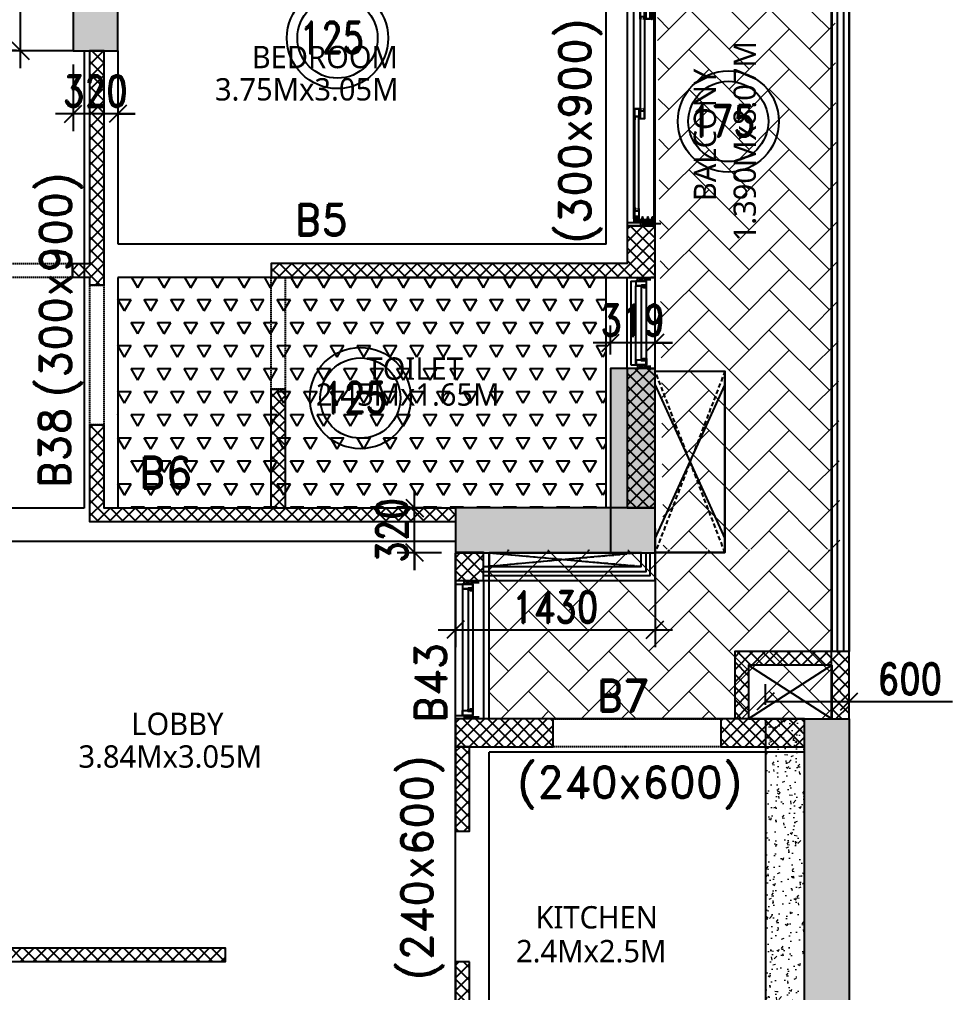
# Model space of a CAD drawing. Header units: millimetres. Extents: x 2061841 to 105821645, y -77612 to 48520811.
# Drawn here: x 105428330 to 105435015, y 48441357 to 48448325 of the extents above; entities that cross this region are included whole.
import ezdxf

# ---------------------------------------------------------------- set-up
doc = ezdxf.new("R2010")
doc.units = ezdxf.units.MM
doc.header["$LTSCALE"] = 10
doc.header["$MEASUREMENT"] = 0
doc.linetypes.add('$0$HIDDEN', pattern=[0.375, 0.25, -0.125])
doc.linetypes.add('HIDDEN2', pattern=[4.7625, 3.175, -1.5875])
for name, color, linetype in [('A-ANNO-LABL', 140, 'Continuous'), ('A-ELEV-HIDN', 54, 'HIDDEN2'), ('A-ELEV-LITE', 74, 'Continuous'), ('A-FLOR-HRAL', 200, 'Continuous'), ('A-GLAZ-FRAM', 74, 'Continuous'), ('A-WALL', 3, 'Continuous'), ('A-WALL-CILL', 140, 'Continuous'), ('A-WALL-FNSH', 8, 'Continuous'), ('A-WALL-PATT', 54, 'Continuous'), ('AS-COLS', 2, 'Continuous'), ('S-BEAM', 4, 'Continuous'), ('S-BEAMNO.', 4, 'Continuous'), ('S-CUTOUT', 6, 'Continuous'), ('S-OPENING', 6, 'Continuous'), ('S-slab thk.', 2, 'Continuous'), ('S-Sunk', 8, 'Continuous')]:
    doc.layers.add(name, color=color, linetype=linetype)
doc.layers.add('S-Hatch Balcony', color=8, linetype='Continuous', lineweight=5)
doc.layers.add('S-STRCOL HATCH', color=33, linetype='Continuous', lineweight=9)
doc.styles.add('200', font='romand.shx', dxfattribs={"width": 0.8, "height": 225})
doc.styles.add('Lucida SU', font='l_10646.ttf')
doc.styles.add('RD', font='romand.shx', dxfattribs={"width": 0.9, "height": 225})
doc.dimstyles.new('GR1', dxfattribs={"dimtxt": 225, "dimasz": 125, "dimexe": 125, "dimexo": 100, "dimgap": 50, "dimtad": 1, "dimdec": 0, "dimzin": 3, "dimdsep": 46, "dimtxsty": '200', "dimblk1": 'OBLIQUE', "dimblk2": 'OBLIQUE', "dimsah": 1, "dimcen": 0.0625, "dimdle": 125, "dimclrd": 3, "dimclre": 3, "dimclrt": 2, "dimadec": 0, "dimazin": 0, "dimtfac": 1, "dimtdec": 0, "dimtix": 1, "dimtmove": 0, "dimatfit": 3, "dimfxl": 1, "dimtolj": 1, "dimtzin": 0, "dimarcsym": 0})
pattern_1 = [(135, (101601549.94, 48122688.903), (-44.9012806, -44.9012806), []), (225, (101601549.94, 48122688.903), (44.9012806, -44.9012806), [])]
pattern_2 = [(135, (101601549.94, 48122568.903), (-44.9012806, -44.9012806), []), (225, (101601549.94, 48122568.903), (44.9012806, -44.9012806), [])]
pattern_3 = [(45, (414131.83, -10499.26), (0, 287.36819587), [609.6, -203.2]), (135, (414275.51, -10355.58), (6e-14, 287.36819587), [609.6, -203.2])]

# ---------------------------------------------------------------- blocks, each defined once
blk = doc.blocks.new('Alframe Door 3T+W')
for p, q in [((35, 145.7), (0, 145.7)), ((0, 145.7), (0, 0)), ((1.3, 2), (1.3, 143.7)), ((1.3, 143.7), (16.1, 143.7)), ((16.1, 143.7), (16.1, 2)), ((18, 129.5), (18, 144.2)), ((18, 144.2), (35, 144.2)), ((35, 144.2), (35, 145.7)), ((34.1, 129.5), (18, 129.5)), ((18, 90), (18, 119.5)), ((18, 119.5), (34.1, 119.5)), ((34.1, 90), (18, 90)), ((18, 50.5), (18, 80)), ((18, 80), (34.1, 80)), ((0, 0), (35, 0)), ((16.1, 2), (1.3, 2)), ((34.1, 50.5), (18, 50.5)), ((18, 16.9), (18, 40.5)), ((18, 40.5), (34.1, 40.5)), ((34.8, 16.9), (18, 16.9)), ((18, 1.5), (18, 11.1)), ((18, 11.1), (34.8, 11.1)), ((35, 1.5), (18, 1.5)), ((35, 0), (35, 1.5))]:
    blk.add_line(p, q)
for centre, start, end in [((22.8, 124.5), 336, 24), ((22.8, 85), 336, 24), ((22.8, 45.5), 336, 24), ((22.8, 14), 346.32448, 13.67552)]:
    blk.add_arc(centre, 12.3, start, end)
blk = doc.blocks.new('Alframe Win shutter wmesh')
for points in [[(7.5, -46), (7.5, 0), (4.5, 0), (4.5, -1.2), (6.2, -1.2), (6.2, -13.1), (-6.2, -13.1), (-6.2, -1.2), (-4.5, -1.2), (-4.5, 0), (-7.5, 0), (-7.5, -50), (-1, -50), (-1, -48), (-2, -48), (-2, -49), (-6.2, -49), (-6.2, -46)], [(6.2, -14.1), (-6.2, -14.1), (-6.2, -45), (6.2, -45)]]:
    blk.add_lwpolyline(points, close=True)
blk = doc.blocks.new('Al frame Door shutter 1')
blk.add_lwpolyline([(8, -60), (15, -60), (15, 15), (8, 15), (8, 13.5), (13.5, 13.5), (13.5, 0), (-13.5, 0), (-13.5, 13.5), (-8, 13.5), (-8, 15), (-15, 15), (-15, -60), (-8, -60), (-8, -58.5), (-13.5, -58.5), (-13.5, -45), (13.5, -45), (13.5, -58.5), (8, -58.5), (8, -60)])
blk.add_lwpolyline([(-13.5, -43.5), (13.5, -43.5), (13.5, -1.5), (-13.5, -1.5)], close=True)
blk = doc.blocks.new('Al frame Door shutter 2')
for p, q in [((-8, 75), (-15, 75)), ((-13.5, 60), (-13.5, 73.5)), ((-13.5, 73.5), (-8, 73.5)), ((-8, 73.5), (-8, 75)), ((15, 75), (8, 75)), ((8, 75), (8, 73.5)), ((8, 73.5), (13.5, 73.5)), ((13.5, 73.5), (13.5, 60)), ((15, 34.5), (15, 75)), ((13.5, 60), (-13.5, 60)), ((13.5, 58.5), (-13.5, 58.5)), ((-13.5, 58.5), (-13.5, 1.5)), ((-13.5, 1.5), (13.5, 1.5)), ((13.5, 1.5), (13.5, 58.5)), ((15, 34.5), (18.5, 34.5)), ((19, 33.2), (15, 33.2)), ((21.3, 37.3), (18.5, 34.5)), ((22.2, 36.4), (19, 33.2)), ((22.2, 36.4), (21.3, 37.3))]:
    blk.add_line(p, q)
blk.add_lwpolyline([(-15, 75), (-15, 0), (15, 0), (15, 33.2)])
blk = doc.blocks.new('*U682')
for p, q in [((49.9, 178.8), (2275.1, 178.8)), ((123.9, 172.6), (764.2, 172.6)), ((123.9, 142.6), (764.2, 142.6)), ((1479.6, 133.1), (839.2, 133.1)), ((1479.6, 103.1), (839.2, 103.1)), ((2201.1, 93.6), (1554.6, 93.6)), ((49.9, 33.1), (2266.1, 33.1)), ((2201.1, 63.6), (1554.6, 63.6))]:
    blk.add_line(p, q)
at = {"linetype": 'HIDDEN2'}
for p, q in [((1525.6, 54.6), (2230.1, 54.6)), ((2226.1, 39.6), (1529.6, 39.6))]:
    blk.add_line(p, q, dxfattribs=at)
at = {"color": 251}
for points in [[(25, 80.9), (0, 80.9), (25, 130.9), (0, 130.9), (25, 80.9), (25, 130.9)], [(2300, 80.9), (2325, 80.9), (2300, 130.9), (2325, 130.9), (2300, 80.9), (2300, 130.9)]]:
    blk.add_lwpolyline(points, dxfattribs=at)
at = {"layer": 'A-WALL-FNSH'}
for p, q in [((20, 130.9), (20, 220)), ((2305, 130.9), (2305, 220)), ((15, 80.9), (15, -15)), ((2310, 80.9), (2310, -15))]:
    blk.add_line(p, q, dxfattribs=at)
blk.add_blockref('Alframe Door 3T+W', (25, 33.1))
at = {"xscale": -1}
for name, p, rotation in [('Al frame Door shutter 1', (63.9, 157.6), 90), ('Al frame Door shutter 2', (839.2, 157.6), 90), ('Al frame Door shutter 2', (764.2, 118.1), 270), ('Al frame Door shutter 2', (1554.6, 118.1), 90), ('Al frame Door shutter 2', (1479.6, 78.6), 270), ('Al frame Door shutter 1', (2261.1, 78.6), 270), ('Alframe Win shutter wmesh', (2276.1, 47.1), 270)]:
    blk.add_blockref(name, p, dxfattribs=dict(at, rotation=rotation))
blk.add_blockref('Alframe Door 3T+W', (2300, 33.1), dxfattribs=at)
at = {"rotation": 90.00000000000001}
blk.add_blockref('Alframe Win shutter wmesh', (1479.6, 47.1), dxfattribs=at)
blk = doc.blocks.new('Win clip')
for points in [[(14, 1.1), (14, 9), (17.6, 9), (17.6, 7.8), (18.8, 7.8), (18.8, 9), (20, 9), (20, 10.2), (0, 10.2), (0, 0), (3.4, 0), (3.4, -1.2), (2, -1.2), (2, -2.4), (4.6, -2.4), (4.6, 0), (16.8, 0), (16.8, -1.2), (15.4, -1.2), (15.4, -2.4), (18, -2.4), (18, 1.1)], [(1.2, 9), (12.7, 9), (12.7, 1.1), (1.2, 1.1)]]:
    blk.add_lwpolyline(points, close=True)
at = {"layer": 'Defpoints'}
blk.add_line((28, 2.7), (22, 2.7), dxfattribs=at)
blk = doc.blocks.new('*U689')
at = {"color": 251}
for p, q in [((0, 87.5), (25, 87.5)), ((25, 87.5), (0, 37.5)), ((0, 87.5), (25, 37.5)), ((990.7, 87.5), (965.7, 87.5)), ((965.7, 87.5), (990.7, 37.5)), ((990.7, 87.5), (965.7, 37.5)), ((25, 37.5), (0, 37.5)), ((965.7, 37.5), (990.7, 37.5))]:
    blk.add_line(p, q, dxfattribs=at)
for p, q in [((70.2, 100), (930.7, 100)), ((60, 25), (930.7, 25)), ((70.4, 65.3), (930.9, 65.3))]:
    blk.add_line(p, q)
for points in [[(62.5, 70), (62.5, 66.5), (55, 66.5), (55, 85.2), (58.8, 85.2), (58.8, 83.6), (60, 83.6), (60, 88.3), (58.8, 88.3), (58.8, 86.6), (55, 86.6), (55, 98.7), (58.8, 98.7), (58.8, 97), (60, 97), (60, 100), (25, 100), (25, 25), (60, 25), (60, 65.3), (70, 65.3), (70, 70)], [(69, 69), (67.8, 69), (67.8, 70), (70, 70), (67.8, 70), (67.8, 69), (69, 69), (69, 66.5), (63.5, 66.5), (63.5, 69)], [(928.2, 70), (928.2, 66.5), (935.7, 66.5), (935.7, 85.2), (931.9, 85.2), (931.9, 83.6), (930.7, 83.6), (930.7, 88.3), (931.9, 88.3), (931.9, 86.6), (935.7, 86.6), (935.7, 98.7), (931.9, 98.7), (931.9, 97), (930.7, 97), (930.7, 100), (965.7, 100), (965.7, 25), (930.7, 25), (930.7, 65.3), (920.7, 65.3), (920.7, 70)], [(921.7, 69), (922.9, 69), (922.9, 70), (920.7, 70), (922.9, 70), (922.9, 69), (921.7, 69), (921.7, 66.5), (927.2, 66.5), (927.2, 69)]]:
    blk.add_lwpolyline(points)
for points in [[(58.8, 26.2), (26.2, 26.2), (26.2, 98.8), (53.8, 98.8), (53.8, 65.3), (58.8, 65.3)], [(64.7, 80), (64.7, 79), (63.5, 79), (64.7, 79), (64.7, 80), (62.5, 80)], [(926, 80), (926, 79), (927.2, 79), (926, 79), (926, 80), (928.2, 80)], [(931.9, 26.2), (964.5, 26.2), (964.5, 98.8), (936.9, 98.8), (936.9, 65.3), (931.9, 65.3)]]:
    blk.add_lwpolyline(points, close=True)
at = {"layer": 'A-WALL-CILL'}
blk.add_line((965.7, -25), (25, -25), dxfattribs=at)
blk.add_lwpolyline([(0, 145), (0, 175), (990.7, 175), (990.7, 145)], dxfattribs=at)
at = {"layer": 'A-WALL-FNSH'}
for p, q in [((14.8, 87.5), (14.8, 145)), ((975.9, 87.5), (975.9, 145)), ((25, -25), (25, 35)), ((965.7, -25), (965.7, 35))]:
    blk.add_line(p, q, dxfattribs=at)
at = {"rotation": 270}
blk.add_blockref('Win clip', (60, 100), dxfattribs=at)
at = {"xscale": -1, "rotation": 90}
blk.add_blockref('Win clip', (930.7, 100), dxfattribs=at)
blk = doc.blocks.new('*U699')
at = {"color": 251}
for p, q in [((0, 75), (25, 75)), ((25, 75), (0, 25)), ((0, 75), (25, 25)), ((650, 75), (625, 75)), ((625, 75), (650, 25)), ((650, 75), (625, 25)), ((25, 25), (0, 25)), ((625, 25), (650, 25))]:
    blk.add_line(p, q, dxfattribs=at)
for p, q in [((70.2, 87.5), (590, 87.5)), ((60, 12.5), (590, 12.5)), ((70.4, 52.8), (590.2, 52.8))]:
    blk.add_line(p, q)
for points in [[(62.5, 57.5), (62.5, 54), (55, 54), (55, 72.7), (58.8, 72.7), (58.8, 71.1), (60, 71.1), (60, 75.8), (58.8, 75.8), (58.8, 74.1), (55, 74.1), (55, 86.2), (58.8, 86.2), (58.8, 84.5), (60, 84.5), (60, 87.5), (25, 87.5), (25, 12.5), (60, 12.5), (60, 52.8), (70, 52.8), (70, 57.5)], [(587.5, 57.5), (587.5, 54), (595, 54), (595, 72.7), (591.2, 72.7), (591.2, 71.1), (590, 71.1), (590, 75.8), (591.2, 75.8), (591.2, 74.1), (595, 74.1), (595, 86.2), (591.2, 86.2), (591.2, 84.5), (590, 84.5), (590, 87.5), (625, 87.5), (625, 12.5), (590, 12.5), (590, 52.8), (580, 52.8), (580, 57.5)], [(69, 56.5), (67.8, 56.5), (67.8, 57.5), (70, 57.5), (67.8, 57.5), (67.8, 56.5), (69, 56.5), (69, 54), (63.5, 54), (63.5, 56.5)], [(581, 56.5), (582.2, 56.5), (582.2, 57.5), (580, 57.5), (582.2, 57.5), (582.2, 56.5), (581, 56.5), (581, 54), (586.5, 54), (586.5, 56.5)]]:
    blk.add_lwpolyline(points)
for points in [[(58.8, 13.7), (26.2, 13.7), (26.2, 86.3), (53.8, 86.3), (53.8, 52.8), (58.8, 52.8)], [(591.2, 13.7), (623.8, 13.7), (623.8, 86.3), (596.2, 86.3), (596.2, 52.8), (591.2, 52.8)], [(64.7, 67.5), (64.7, 66.5), (63.5, 66.5), (64.7, 66.5), (64.7, 67.5), (62.5, 67.5)], [(585.3, 67.5), (585.3, 66.5), (586.5, 66.5), (585.3, 66.5), (585.3, 67.5), (587.5, 67.5)]]:
    blk.add_lwpolyline(points, close=True)
at = {"layer": 'A-WALL-CILL'}
blk.add_line((625, -25), (25, -25), dxfattribs=at)
blk.add_lwpolyline([(0, 120), (0, 150), (650, 150), (650, 120)], dxfattribs=at)
at = {"layer": 'A-WALL-FNSH'}
for p, q in [((14.8, 75), (14.8, 120)), ((635.2, 75), (635.2, 120)), ((25, -25), (25, 22.5)), ((625, -25), (625, 22.5))]:
    blk.add_line(p, q, dxfattribs=at)
at = {"rotation": 270}
blk.add_blockref('Win clip', (60, 87.5), dxfattribs=at)
at = {"xscale": -1, "rotation": 90}
blk.add_blockref('Win clip', (590, 87.5), dxfattribs=at)
blk = doc.blocks.new('_Oblique')
at = {"color": 0, "linetype": 'ByBlock', "lineweight": -2}
blk.add_line((-0.5, -0.5), (0.5, 0.5), dxfattribs=at)
blk = doc.blocks.new('*D772')
at = {"layer": 'AS-COLS', "color": 3, "lineweight": -2, "transparency": 16777216}
for p, q in [((102670673.9, 48541431.8), (102670673.9, 48541580.1)), ((102671273.9, 48541431.8), (102671273.9, 48541580.1)), ((102670673.9, 48541455.1), (102671398.9, 48541455.1)), ((102671273.9, 48541455.1), (102672014.8, 48541455.1))]:
    blk.add_line(p, q, dxfattribs=at)
at = {"layer": 'Defpoints', "color": 0, "transparency": 16777216}
for p in [(102670673.9, 48541455.1), (102670673.9, 48541331.8, 0), (102671273.9, 48541331.8)]:
    blk.add_point(p, dxfattribs=at)
at = {"layer": 'AS-COLS', "color": 3, "lineweight": -2, "transparency": 16777216, "xscale": 125, "yscale": 125, "zscale": 125, "rotation": 180}
blk.add_blockref('_Oblique', (102670673.9, 48541455.1), dxfattribs=at)
at = {"layer": 'AS-COLS', "color": 3, "lineweight": -2, "transparency": 16777216, "xscale": 125, "yscale": 125, "zscale": 125}
blk.add_blockref('_Oblique', (102671273.9, 48541455.1), dxfattribs=at)
at = {"layer": 'AS-COLS', "color": 2, "transparency": 16777216, "insert": (102671709.3, 48541617.6), "char_height": 225, "attachment_point": 5, "style": '200'}
blk.add_mtext('\\A1;600', dxfattribs=at)
blk = doc.blocks.new('*D773')
at = {"layer": 'AS-COLS', "color": 3, "lineweight": -2, "transparency": 16777216}
for p, q in [((102668160.8, 48542396.3), (102668160.8, 48542966.3)), ((102668160.8, 48542841.3), (102668160.8, 48542966.3)), ((102668353.9, 48542841.3), (102668035.8, 48542841.3)), ((102668353.9, 48542521.3), (102668035.8, 48542521.3)), ((102668160.8, 48542521.3), (102668160.8, 48542396.3))]:
    blk.add_line(p, q, dxfattribs=at)
at = {"layer": 'Defpoints', "color": 0, "transparency": 16777216}
for p in [(102668160.8, 48542841.3), (102668453.9, 48542841.3), (102668453.9, 48542521.3)]:
    blk.add_point(p, dxfattribs=at)
at = {"layer": 'AS-COLS', "color": 3, "linetype": 'ByBlock', "lineweight": -2, "transparency": 16777216, "xscale": 125, "yscale": 125, "zscale": 125}
for p, rotation in [((102668160.8, 48542841.3), 270), ((102668160.8, 48542521.3), 90)]:
    blk.add_blockref('_Oblique', p, dxfattribs=dict(at, rotation=rotation))
at = {"layer": 'AS-COLS', "color": 2, "transparency": 16777216, "insert": (102667998.3, 48542681.3), "char_height": 225, "attachment_point": 5, "rotation": 90, "style": '200'}
blk.add_mtext('\\A1;320', dxfattribs=at)
blk = doc.blocks.new('*D774')
at = {"layer": 'AS-COLS', "color": 3, "lineweight": -2, "transparency": 16777216}
for p, q in [((102669564.4, 48543941.3), (102669564.4, 48544148.4)), ((102669883.4, 48543941.3), (102669883.4, 48544148.4)), ((102670008.4, 48544023.4), (102669439.4, 48544023.4)), ((102669564.4, 48544023.4), (102669439.4, 48544023.4)), ((102669883.4, 48544023.4), (102670008.4, 48544023.4))]:
    blk.add_line(p, q, dxfattribs=at)
at = {"layer": 'Defpoints', "color": 0, "transparency": 16777216}
for p in [(102669564.4, 48544023.4), (102669564.4, 48543841.3), (102669883.4, 48543841.3)]:
    blk.add_point(p, dxfattribs=at)
at = {"layer": 'AS-COLS', "color": 3, "linetype": 'ByBlock', "lineweight": -2, "transparency": 16777216, "xscale": 125, "yscale": 125, "zscale": 125}
blk.add_blockref('_Oblique', (102669564.4, 48544023.4), dxfattribs=at)
at = {"layer": 'AS-COLS', "color": 3, "linetype": 'ByBlock', "lineweight": -2, "transparency": 16777216, "xscale": 125, "yscale": 125, "zscale": 125, "rotation": 180}
blk.add_blockref('_Oblique', (102669883.4, 48544023.4), dxfattribs=at)
at = {"layer": 'AS-COLS', "color": 2, "transparency": 16777216, "insert": (102669723.9, 48544185.9), "char_height": 225, "attachment_point": 5, "style": '200'}
blk.add_mtext('\\A1;319', dxfattribs=at)
blk = doc.blocks.new('*D788')
at = {"layer": 'AS-COLS', "color": 3, "lineweight": -2, "transparency": 16777216}
for p, q in [((102665713.8, 48546015.9), (102665713.8, 48545539.3)), ((102666033.8, 48546015.9), (102666033.8, 48545539.3)), ((102666158.8, 48545664.3), (102665588.8, 48545664.3)), ((102665713.8, 48545664.3), (102665588.8, 48545664.3)), ((102666033.8, 48545664.3), (102666158.8, 48545664.3))]:
    blk.add_line(p, q, dxfattribs=at)
at = {"layer": 'Defpoints', "color": 0, "transparency": 16777216}
for p in [(102665713.8, 48546115.9), (102666033.8, 48546115.9), (102665713.8, 48545664.3)]:
    blk.add_point(p, dxfattribs=at)
at = {"layer": 'AS-COLS', "color": 3, "linetype": 'ByBlock', "lineweight": -2, "transparency": 16777216, "xscale": 125, "yscale": 125, "zscale": 125}
blk.add_blockref('_Oblique', (102665713.8, 48545664.3), dxfattribs=at)
at = {"layer": 'AS-COLS', "color": 3, "linetype": 'ByBlock', "lineweight": -2, "transparency": 16777216, "xscale": 125, "yscale": 125, "zscale": 125, "rotation": 180}
blk.add_blockref('_Oblique', (102666033.8, 48545664.3), dxfattribs=at)
at = {"layer": 'AS-COLS', "color": 2, "transparency": 16777216, "insert": (102665873.8, 48545826.8), "char_height": 225, "attachment_point": 5, "style": '200'}
blk.add_mtext('\\A1;320', dxfattribs=at)
blk = doc.blocks.new('*D789')
at = {"layer": 'AS-COLS', "color": 3, "lineweight": -2, "transparency": 16777216}
for p, q in [((102665336.7, 48545990.9), (102665336.7, 48547965.7)), ((102665613.8, 48547840.7), (102665211.7, 48547840.7)), ((102665613.8, 48546115.9), (102665211.7, 48546115.9))]:
    blk.add_line(p, q, dxfattribs=at)
at = {"layer": 'Defpoints', "color": 0, "transparency": 16777216}
for p in [(102665336.7, 48547840.7), (102665713.8, 48547840.7), (102665713.8, 48546115.9)]:
    blk.add_point(p, dxfattribs=at)
at = {"layer": 'AS-COLS', "color": 3, "linetype": 'ByBlock', "lineweight": -2, "transparency": 16777216, "xscale": 125, "yscale": 125, "zscale": 125}
for p, rotation in [((102665336.7, 48547840.7), 90), ((102665336.7, 48546115.9), 270)]:
    blk.add_blockref('_Oblique', p, dxfattribs=dict(at, rotation=rotation))
at = {"layer": 'AS-COLS', "color": 2, "transparency": 16777216, "insert": (102665174.2, 48546978.3), "char_height": 225, "attachment_point": 5, "rotation": 90, "style": '200'}
blk.add_mtext('\\A1;1725', dxfattribs=at)
blk = doc.blocks.new('*D790')
at = {"layer": 'AS-COLS', "color": 3, "lineweight": -2, "transparency": 16777216}
for p, q in [((102669883.4, 48542693.4), (102669883.4, 48541845)), ((102668453.9, 48542581.3), (102668453.9, 48541845)), ((102668328.9, 48541970), (102670008.4, 48541970))]:
    blk.add_line(p, q, dxfattribs=at)
at = {"layer": 'Defpoints', "color": 0, "transparency": 16777216}
for p in [(102669883.4, 48542793.4), (102668453.9, 48542681.3), (102669883.4, 48541970)]:
    blk.add_point(p, dxfattribs=at)
at = {"layer": 'AS-COLS', "color": 3, "linetype": 'ByBlock', "lineweight": -2, "transparency": 16777216, "xscale": 125, "yscale": 125, "zscale": 125, "rotation": 180}
blk.add_blockref('_Oblique', (102668453.9, 48541970), dxfattribs=at)
at = {"layer": 'AS-COLS', "color": 3, "linetype": 'ByBlock', "lineweight": -2, "transparency": 16777216, "xscale": 125, "yscale": 125, "zscale": 125}
blk.add_blockref('_Oblique', (102669883.4, 48541970), dxfattribs=at)
at = {"layer": 'AS-COLS', "color": 2, "transparency": 16777216, "insert": (102669168.6, 48542132.5), "char_height": 225, "attachment_point": 5, "style": '200'}
blk.add_mtext('\\A1;1430', dxfattribs=at)
blk = doc.blocks.new('TOWER-A TYPICAL FLOOR FRAMING PLAN N')
at = {"layer": 'A-WALL-PATT'}
h = blk.add_hatch(dxfattribs=at)
h.set_pattern_fill('ANSI37', color=8, scale=20, angle=90)
h.set_pattern_definition(pattern_2)
h.paths.add_polyline_path([(102665709, 48544591.3), (102665833.8, 48544591.3), (102665833.8, 48546116.9), (102665933.8, 48546116.9), (102665933.8, 48544437.7), (102665833.8, 48544437.7), (102665833.8, 48544491.3), (102665709, 48544491.3), (102665709, 48544591.3)])
h = blk.add_hatch(dxfattribs=at)
h.set_pattern_fill('ANSI37', color=8, scale=20, angle=90)
h.set_pattern_definition(pattern_2)
h.paths.add_polyline_path([(102667133.8, 48544491.3), (102669883.8, 48544491.3), (102669883.8, 48544862.9), (102669683.8, 48544862.9), (102669683.8, 48544591.3), (102667133.8, 48544591.3)])
h.paths.add_polyline_path([(102669883.8, 48543841.3), (102669683.8, 48543841.3), (102669683.8, 48542841.3), (102669883.8, 48542841.3)])
h = blk.add_hatch(dxfattribs=at)
h.set_pattern_fill('ANSI37', color=8, scale=20, angle=90)
h.set_pattern_definition(pattern_2)
h.paths.add_polyline_path([(102667233.8, 48542841.3), (102668453.9, 48542841.3), (102668453.9, 48542741.3), (102665833.8, 48542741.3), (102665833.8, 48543437.7), (102665933.8, 48543437.7), (102665933.8, 48542841.3), (102667133.8, 48542841.3), (102667133.8, 48543691.3), (102667233.8, 48543691.3), (102667233.8, 48542841.3)])
h = blk.add_hatch(dxfattribs=at)
h.set_pattern_fill('ANSI37', color=8, scale=20, angle=90)
h.set_pattern_definition([(135, (101573579.366, 48371594.356), (-44.9012806, -44.9012806), []), (225, (101573579.366, 48371594.356), (44.9012806, -44.9012806), [])])
h.paths.add_polyline_path([(102668654, 48542521.9), (102668453.9, 48542521.9), (102668453.9, 48542321.9), (102668653.9, 48542321.9)])
h = blk.add_hatch(dxfattribs=at)
h.set_pattern_fill('ANSI37', color=8, scale=20, angle=90)
h.set_pattern_definition([(135, (101481990.31, 47917004.96), (-44.9012806, -44.9012806), []), (225, (101481990.31, 47917004.96), (44.9012806, -44.9012806), [])])
h.paths.add_polyline_path([(102670453.9, 48541331.2), (102670453.8, 48541815.4), (102671273.9, 48541815.4), (102671273.9, 48541715.4), (102671273.9, 48541331.8), (102671148.9, 48541331.2), (102671148.9, 48541714.8), (102670553.8, 48541715.4), (102670553.9, 48541331.2)])
h = blk.add_hatch(dxfattribs=at)
h.set_pattern_fill('ANSI37', color=8, scale=20, angle=90)
h.set_pattern_definition(pattern_1)
h.paths.add_polyline_path([(102668553.9, 48541131.2), (102668553.9, 48541131.2), (102669153.9, 48541131.2), (102669153.9, 48541331.2), (102668453.9, 48541331.2), (102668453.9, 48541131.2), (102668553.9, 48541131.2)])
h = blk.add_hatch(dxfattribs=at)
h.set_pattern_fill('ANSI37', color=8, scale=20, angle=90)
h.set_pattern_definition(pattern_1)
h.paths.add_polyline_path([(102670953.9, 48541131.2), (102670953.9, 48541331.2), (102670353.9, 48541331.2), (102670353.9, 48541131.2), (102670953.9, 48541131.2)])
h = blk.add_hatch(dxfattribs=at)
h.set_pattern_fill('ANSI37', color=8, scale=20, angle=90)
h.set_pattern_definition([(135, (101601549.94, 48124008.84), (-44.9012806, -44.9012806), []), (225, (101601549.94, 48124008.84), (44.9012806, -44.9012806), [])])
h.paths.add_polyline_path([(102668554, 48541131.2), (102668453.9, 48541131.2), (102668453.9, 48540527.2), (102668554, 48540527.2), (102668554, 48541131.2)])
h = blk.add_hatch(dxfattribs=at)
h.set_pattern_fill('ANSI37', color=8, scale=20, angle=90)
h.set_pattern_definition(pattern_2)
h.paths.add_polyline_path([(102664608.8, 48539591.3), (102664608.8, 48539691.3), (102666803.9, 48539691.3), (102666803.9, 48539591.3), (102664608.8, 48539591.3)])
h = blk.add_hatch(dxfattribs=at)
h.set_pattern_fill('ANSI37', color=8, scale=20, angle=90)
h.set_pattern_definition(pattern_2)
h.paths.add_polyline_path([(102668554, 48539591.3), (102668453.9, 48539591.3), (102668453.9, 48538631.2), (102668554, 48538631.2), (102668554, 48539591.3)])
at = {"layer": 'S-Hatch Balcony'}
h = blk.add_hatch(dxfattribs=at)
h.set_pattern_fill('AR-HBONE', color=256, scale=2, style=0)
h.set_pattern_definition(pattern_3)
edge = h.paths.add_edge_path()
edge.add_line((102669883.7, 48547841.9), (102671148.3, 48549151.8))
edge.add_line((102671148.3, 48549151.8), (102671207, 48542546.6))
edge.add_line((102671207, 48542546.6), (102669941.4, 48542546.6))
edge.add_line((102669941.4, 48542546.6), (102669883.7, 48547841.2))
h = blk.add_hatch(dxfattribs=at)
h.set_pattern_fill('AR-HBONE', color=256, scale=2, style=0)
h.set_pattern_definition(pattern_3)
h.paths.add_polyline_path([(102668693.5, 48541331.6), (102671147.6, 48541331.6), (102671147.6, 48542541.2), (102668693.5, 48542541.2)])
at = {"layer": 'S-STRCOL HATCH'}
h = blk.add_hatch(color=256, dxfattribs=at)
h.dxf.hatch_style = 1
h.paths.add_polyline_path([(102669883.8, 48547841.3), (102666033.8, 48547841.3), (102666033.8, 48547521.3), (102669883.8, 48547521.3)])
h.paths.add_polyline_path([(102666033.8, 48547841.4), (102665713.8, 48547841.4), (102665713.8, 48546117), (102666033.8, 48546117)])
h = blk.add_hatch(color=256, dxfattribs=at)
h.dxf.hatch_style = 1
h.paths.add_polyline_path([(102669884.4, 48543841.3), (102669564.4, 48543841.3), (102669564.4, 48542521.4), (102669884.4, 48542521.4)])
h = blk.add_hatch(color=256, dxfattribs=at)
h.dxf.hatch_style = 1
edge = h.paths.add_edge_path()
edge.add_line((102668453.9, 48542521.4), (102669564.4, 48542521.3))
edge.add_line((102669884.4, 48542521.4), (102669564.4, 48542841.3))
edge.add_line((102669884.4, 48542841.3), (102668453.9, 48542841.3))
edge.add_line((102668453.9, 48542841.3), (102668453.9, 48542521.4))
h = blk.add_hatch(color=256, dxfattribs=at)
h.dxf.hatch_style = 1
h.paths.add_polyline_path([(102668453.9, 48538631.2), (102668773.9, 48538631.2), (102670953.9, 48538631.2), (102670953.9, 48541331.8), (102671273.9, 48541331.8), (102671273.9, 48538311.2), (102668773.9, 48538311.2), (102668773.9, 48535571.3), (102668453.9, 48535571.3)])
h = blk.add_hatch(dxfattribs=at)
h.set_pattern_fill('AR-CONC', color=3)
h.set_pattern_definition([(50, (0, 0), (182.184669, -15.93908554), [19.05, -209.55]), (355, (0, 0), (-35.24342142, 191.05684524), [15.24, -167.64058417]), (100.4514447, (15.18, -1.33), (146.9412471, 175.1177519), [16.1900088, -178.0902446]), (46.1842, (0, 50.8), (271.0790409, -42.04232793), [28.575, -314.325]), (96.6355576, (22.6, 47.3), (237.40413405, 247.4261246), [24.28502314, -267.13560816]), (351.18415117, (0, 50.8), (237.40413406, 247.4261246), [22.8599671, -251.4597319]), (21, (25.4, 38.1), (151.61439127, -102.26519819), [19.05, -209.55]), (326, (25.4, 38.1), (61.80202835, 184.18796612), [15.24, -167.64]), (71.451445, (38.03, 29.58), (213.41641928, 81.92276889), [16.1900088, -178.0899376]), (37.5, (0, 0), (3.08860325, 84.555038873), [0, -165.608, 0, -170.18, 0, -168.275]), (7.5, (0, 0), (66.81966251, 100.18057482), [0, -97.028, 0, -161.798, 0, -64.135]), (327.5, (-56.64, 0), (135.590595167, -5.728743993), [0, -63.5, 0, -198.12, 0, -262.89]), (317.5, (-82.04, 0), (148.12918139, 25.42649103), [0, -82.55, 0, -131.572, 0, -186.69])])
h.paths.add_polyline_path([(102670953.9, 48541331.8), (102670673.9, 48541331.8), (102670673.9, 48538631.2), (102670953.9, 48538631.2), (102670953.9, 48541331.8)])
at = {"layer": 'S-Sunk'}
h = blk.add_hatch(dxfattribs=at)
h.set_pattern_fill('TRIANG', color=8, scale=20, style=0)
h.set_pattern_definition([(60, (0, 0), (-95.24999982, 164.97783931), [95.25, -95.25]), (120, (0, 0), (-190.49999982, 1e-07), [95.25, -95.25]), (0, (-47.62, 82.49), (95.25, 164.9778392), [95.25, -95.25])])
h.paths.add_polyline_path([(102666033.8, 48544491.3), (102669533.8, 48544491.3), (102669533.8, 48542841.3), (102666033.8, 48542841.3)])
at = {"layer": 'A-ELEV-HIDN'}
for p, q in [((102670384.4, 48543821.9, 0), (102669883.9, 48542521.9, 0)), ((102670384.4, 48542521.9, 0), (102669884.4, 48543821.9, 0)), ((102668654, 48542421.9, 0), (102669783.9, 48542521.9, 0)), ((102669783.9, 48542422, 0), (102668654, 48542521.9, 0))]:
    blk.add_line(p, q, dxfattribs=at)
at = {"layer": 'A-ELEV-HIDN', "ltscale": 0.3, "elevation": 0}
for points in [[(102664709, 48544591.3), (102665709, 48544591.3), (102665709, 48544491.3), (102664709, 48544491.3)], [(102667133.8, 48544491.3), (102667233.8, 48544491.3), (102667233.8, 48543691.3), (102667133.8, 48543691.3)], [(102665833.8, 48544437.7), (102665933.8, 48544437.7), (102665933.8, 48543437.7), (102665833.8, 48543437.7)], [(102669153.9, 48541331.2), (102670353.9, 48541331.2), (102670353.9, 48541131.2), (102669153.9, 48541131.2)]]:
    blk.add_lwpolyline(points, close=True, dxfattribs=at)
at = {"layer": 'A-ELEV-LITE'}
blk.add_line((102670384.4, 48542621.9, 0), (102670384.4, 48543821.9, 0), dxfattribs=at)
at = {"layer": 'A-FLOR-HRAL', "color": 252}
for p, q in [((102671148.9, 48549151.9, 0), (102671148.9, 48541814.8, 0)), ((102671188.9, 48549191.9, 0), (102671188.9, 48541814.8, 0))]:
    blk.add_line(p, q, dxfattribs=at)
at = {"layer": 'A-FLOR-HRAL', "color": 252, "elevation": 0}
for points in [[(102666033.8, 48549276.8), (102671273.9, 48549276.9), (102671273.9, 48541814.8)], [(102666033.8, 48549236.8), (102671233.9, 48549236.9), (102671233.9, 48541814.8)], [(102668653.9, 48542321.9), (102669883.9, 48542322), (102669883.9, 48542521.9)], [(102668653.9, 48542386.9), (102669818.9, 48542387), (102669818.9, 48542521.9)], [(102668653.9, 48542421.9), (102669783.9, 48542422), (102669783.9, 48542521.3)], [(102668653.9, 48542356.9), (102669848.9, 48542357), (102669848.9, 48542521.3)]]:
    blk.add_lwpolyline(points, dxfattribs=at)
at = {"layer": 'A-WALL', "color": 8}
for p, q in [((102669683.8, 48543841.3, 0), (102669683.8, 48544491.3, 0)), ((102670384.4, 48542521.9, 0), (102670384.4, 48542621.9, 0)), ((102669884.4, 48542521.9, 0), (102670384.4, 48542521.9, 0))]:
    blk.add_line(p, q, dxfattribs=at)
at = {"layer": 'A-WALL', "color": 8, "elevation": 0}
for points in [[(102669883.8, 48547187.9), (102669683.8, 48547187.9), (102669683.8, 48544862.9), (102669883.8, 48544862.9)], [(102665709, 48544591.3), (102665833.8, 48544591.3), (102665833.8, 48546116.9), (102665933.8, 48546116.9), (102665933.8, 48544437.7), (102665833.8, 48544437.7), (102665833.8, 48544491.3), (102665709, 48544491.3)], [(102669883.8, 48544491.3), (102669883.8, 48544862.9), (102669683.8, 48544862.9), (102669683.8, 48544591.3), (102667133.8, 48544591.3), (102667133.8, 48544491.3)], [(102669683.8, 48543841.3), (102669683.8, 48542841.3), (102669883.8, 48542841.3), (102669883.8, 48543841.3)], [(102668553.9, 48541131.2), (102668553.9, 48541131.2), (102669153.9, 48541131.2), (102669153.9, 48541331.2), (102668453.9, 48541331.2), (102668453.9, 48541131.2)], [(102670953.9, 48541131.2), (102670953.9, 48541331.2), (102670353.9, 48541331.2), (102670353.9, 48541131.2)], [(102668554, 48541131.2), (102668453.9, 48541131.2), (102668453.9, 48540527.2), (102668554, 48540527.2)], [(102664608.8, 48539591.3), (102664608.8, 48539691.3), (102666803.9, 48539691.3), (102666803.9, 48539591.3)]]:
    blk.add_lwpolyline(points, close=True, dxfattribs=at)
at = {"layer": 'A-WALL', "color": 8}
for points in [[(102667233.8, 48542841.3), (102668453.9, 48542841.3), (102668453.9, 48542741.3), (102665833.8, 48542741.3), (102665833.8, 48543437.7), (102665933.8, 48543437.7), (102665933.8, 48542841.3), (102667133.8, 48542841.3), (102667133.8, 48543691.3), (102667233.8, 48543691.3)], [(102668554, 48539591.3), (102668453.9, 48539591.3), (102668453.9, 48538631.2), (102668554, 48538631.2)]]:
    blk.add_lwpolyline(points, close=True, dxfattribs=at)
at = {"layer": 'A-WALL', "color": 8, "elevation": 0}
blk.add_lwpolyline([(102668453.9, 48542521.9), (102668453.9, 48542321.9), (102668653.9, 48542321.9), (102668654, 48542521.9), (102668453.9, 48542521.9)], dxfattribs=at)
at = {"layer": 'A-WALL', "color": 8}
for points in [[(102671273.9, 48541814.8), (102670453.9, 48541814.7), (102670453.9, 48541331.2)], [(102671148.9, 48541714.8), (102671148.9, 48541331.8), (102671273.9, 48541331.8), (102671273.9, 48541814.8), (102671148.9, 48541814.8), (102671148.9, 48541814.8)], [(102671148.9, 48541714.8), (102670553.8, 48541714.7), (102670553.8, 48541331.2)]]:
    blk.add_lwpolyline(points, dxfattribs=at)
at = {"layer": 'AS-COLS', "color": 1}
for points in [[(102666033.8, 48547840.7), (102665713.8, 48547840.7), (102665713.8, 48546115.9), (102666033.8, 48546115.9)], [(102669883.4, 48543841.3), (102669564.4, 48543841.3), (102669564.4, 48542521.3), (102669883.4, 48542521.3)], [(102668453.9, 48542521.3), (102669884.4, 48542521.3), (102669884.4, 48542841.3), (102668453.9, 48542841.3)]]:
    blk.add_lwpolyline(points, close=True, dxfattribs=at)
at = {"layer": 'AS-COLS', "color": 1, "elevation": 0}
for points in [[(102670953.9, 48538631.2), (102670953.9, 48541331.8), (102671273.9, 48541331.8), (102671273.9, 48538311.2), (102668773.9, 48538311.2), (102668773.9, 48535571.3), (102668453.9, 48535571.3), (102668453.9, 48538631.2)], [(102670673.9, 48538631.2), (102670953.9, 48538631.2), (102670953.9, 48541331.8), (102670673.9, 48541331.8)]]:
    blk.add_lwpolyline(points, close=True, dxfattribs=at)
at = {"layer": 'S-BEAM'}
for p, q in [((102671273.9, 48541331.6, 0), (102671273.9, 48549276.8, 0)), ((102671147.5, 48541331.5, 0), (102671148.9, 48549152, 0)), ((102669883.8, 48542947.2, 0), (102669883.8, 48547521.3, 0)), ((102669533.8, 48544491.3, 0), (102666033.8, 48544491.3, 0)), ((102666033.8, 48544490.9, 0), (102666033.8, 48542840.3)), ((102669533.8, 48542841.3, 0), (102669533.8, 48544491.3, 0)), ((102668453.9, 48542840.3), (102666033.8, 48542840.3)), ((102668693.9, 48541331.8), (102668693.9, 48542521.3)), ((102670953.9, 48541331.8), (102668693.5, 48541331.8))]:
    blk.add_line(p, q, dxfattribs=at)
at = {"layer": 'S-BEAM', "linetype": '$0$HIDDEN'}
for p, q in [((102669533.8, 48544731.3, 0), (102669533.8, 48547521.3, 0)), ((102665713.8, 48546115.9), (102664608.6, 48546116.3)), ((102665793.8, 48546115.9), (102665793.8, 48542840.3)), ((102666033.8, 48546115.9), (102666033.8, 48544730.9, 0)), ((102669533.8, 48544731.3, 0), (102666033.8, 48544731.3, 0)), ((102665793.8, 48542840.3), (102664608.6, 48542840.3)), ((102668453.9, 48542600.3), (102664608.6, 48542600.3)), ((102668453.9, 48538631.2), (102668453.9, 48542521.3)), ((102670953.9, 48541091.8), (102668693.5, 48541091.8)), ((102668693.9, 48538631.2), (102668693.9, 48541091.8))]:
    blk.add_line(p, q, dxfattribs=at)
at = {"layer": 'S-BEAM', "elevation": 0}
blk.add_lwpolyline([(102669884.4, 48543821.9), (102670384.4, 48543821.9), (102670384.4, 48542521.9), (102669884.4, 48542521.9)], close=True, dxfattribs=at)
at = {"layer": 'S-BEAM'}
blk.add_lwpolyline([(102668693.9, 48542421.9), (102669783.9, 48542421.9), (102669783.9, 48542521.3), (102668693.9, 48542521.3)], close=True, dxfattribs=at)
blk.add_lwpolyline([(102671148.9, 48541714.7), (102670553.9, 48541714.7), (102670553.8, 48541331.8), (102671147.5, 48541331.8)], dxfattribs=at)
at = {"layer": 'S-CUTOUT'}
for p, q in [((102669883.8, 48543721.9, 0), (102670384.4, 48542621.9, 0)), ((102669884.4, 48542621.9, 0), (102670384.4, 48543721.9, 0)), ((102669783.9, 48542521.9), (102668693.9, 48542421.9)), ((102668693.9, 48542521.3), (102669783.9, 48542421.9))]:
    blk.add_line(p, q, dxfattribs=at)
for points in [[(102671148.9, 48541714.8), (102670553.8, 48541331.2)], [(102670553.8, 48541714.7), (102671148.9, 48541331.2)]]:
    blk.add_lwpolyline(points, dxfattribs=at)
at = {"layer": 'S-slab thk.'}
for centre, radius in [((102667608.3, 48546206.5, 0), 362.3), ((102667608.3, 48546206.5, 0), 287.3), ((102670408.5, 48545609.3, 0), 362.3), ((102670408.5, 48545609.3, 0), 287.3), ((102667771.8, 48543628.4, 0), 362.3), ((102667771.8, 48543628.4, 0), 287.3)]:
    blk.add_circle(centre, radius, dxfattribs=at)
at = {"layer": 'A-GLAZ-FRAM', "color": 252}
for name, p, rotation in [('*U682', (102669910.7, 48544862.9, 0), 90), ('*U689', (102668478.9, 48542321.9, 0), 269.9968149912646)]:
    blk.add_blockref(name, p, dxfattribs=dict(at, rotation=rotation))
at = {"layer": 'A-GLAZ-FRAM', "color": 252, "xscale": -1, "rotation": 269.9968149912646}
blk.add_blockref('*U699', (102669733.8, 48543841.3), dxfattribs=at)
at = {"layer": 'A-ANNO-LABL', "color": 252, "style": 'Lucida SU'}
for s, p in [('BEDROOM', (102666993.9, 48545990.4, 207.4)), ('3.75Mx3.05M', (102666730.3, 48545759.2, 207.4)), ('TOILET', (102667816.8, 48543759.3, 207.4)), ('TOILET', (102667816.8, 48543759.3, 207.4)), ('2.45Mx1.65M', (102667453.5, 48543574, 0)), ('LOBBY', (102666130.8, 48541215.4, 207.4)), ('3.84Mx3.05M', (102665752.6, 48540981.9, 207.4)), ('KITCHEN', (102669027.1, 48539830.5, 414.8)), ('2.4Mx2.5M', (102668887.6, 48539588.4, 414.8))]:
    blk.add_text(s, height=160, dxfattribs=at).set_placement(p)
for s, p in [('1.390Mx8.07M', (102670605.5, 48544750.4)), ('BALCONY', (102670320.7, 48545038.3))]:
    blk.add_text(s, height=160, rotation=90, dxfattribs=at).set_placement(p)
at = {"layer": 'S-BEAMNO.', "color": 2, "style": 'RD'}
for s, rotation, p in [('(300x900)', 90.00028, (102669421.9, 48544740.3, 0)), ('(300x900)', 90.00028, (102665700.9, 48543639.3)), ('(240x600)', 90.00028, (102668290.1, 48539464.7, 0)), ('(240x600)', 0.00028, (102668903.3, 48540765.6, 0))]:
    blk.add_text(s, height=225, rotation=rotation, dxfattribs=at).set_placement(p)
at = {"layer": 'S-BEAMNO.', "color": 4, "style": 'RD'}
for s, rotation, p in [('B5', 0.00028, (102667299.8, 48544793, 0)), ('B38', 90.00028, (102665693.9, 48542981.8)), ('B6', 0.00028, (102666183.8, 48542981.5)), ('B43', 90.00028, (102668387.1, 48541299.8)), ('B7', 0.00028, (102669462.5, 48541385))]:
    blk.add_text(s, height=225, rotation=rotation, dxfattribs=at).set_placement(p)
at = {"layer": 'S-slab thk.', "style": 'RD', "width": 0.8}
for s, p in [('125', (102667336.9, 48546097.7, 0)), ('175', (102670137.1, 48545500.5, 0)), ('125', (102667500.4, 48543519.5, 0))]:
    blk.add_text(s, height=225, rotation=0.00028, dxfattribs=at).set_placement(p)
at = {"layer": 'AS-COLS', "color": 6}
for base, p1, p2, picture, middle in [((102665336.7, 48547840.7), (102665713.8, 48546115.9), (102665713.8, 48547840.7), '*D789', (102665174.2, 48546978.3)), ((102668160.8, 48542841.3), (102668453.9, 48542521.3), (102668453.9, 48542841.3), '*D773', (102667998.3, 48542681.3))]:
    dim = blk.add_linear_dim(base=base, p1=p1, p2=p2, angle=90, dimstyle='GR1', dxfattribs=at)
    dim.commit()
    dim.dimension.update_dxf_attribs({"geometry": picture, "text_midpoint": middle})
for base, p1, p2, picture, middle in [((102665713.8, 48545664.3), (102666033.8, 48546115.9), (102665713.8, 48546115.9), '*D788', (102665873.8, 48545826.8)), ((102669564.4, 48544023.4), (102669883.4, 48543841.3), (102669564.4, 48543841.3), '*D774', (102669723.9, 48544185.9)), ((102669883.3967, 48541970.0187), (102668453.8949, 48542681.277), (102669883.3967, 48542793.3578), '*D790', (102669168.6458, 48542132.5187))]:
    dim = blk.add_linear_dim(base=base, p1=p1, p2=p2, dimstyle='GR1', dxfattribs=at)
    dim.commit()
    dim.dimension.update_dxf_attribs({"geometry": picture, "text_midpoint": middle})
dim = blk.add_linear_dim(base=(102670673.9, 48541455.1), p1=(102671273.9, 48541331.8), p2=(102670673.9, 48541331.8, 0), dimstyle='GR1', dxfattribs=at)
dim.commit()
dim.dimension.update_dxf_attribs({"geometry": '*D772', "text_midpoint": (102671709.3, 48541455.1), "dimtype": 128})

msp = doc.modelspace()

# ---------------------------------------------------------------- block references
at = {"layer": 'S-OPENING'}
msp.add_blockref('TOWER-A TYPICAL FLOOR FRAMING PLAN N', (2763000.3, -98014.7), dxfattribs=at)

doc.saveas('drawing.dxf')
